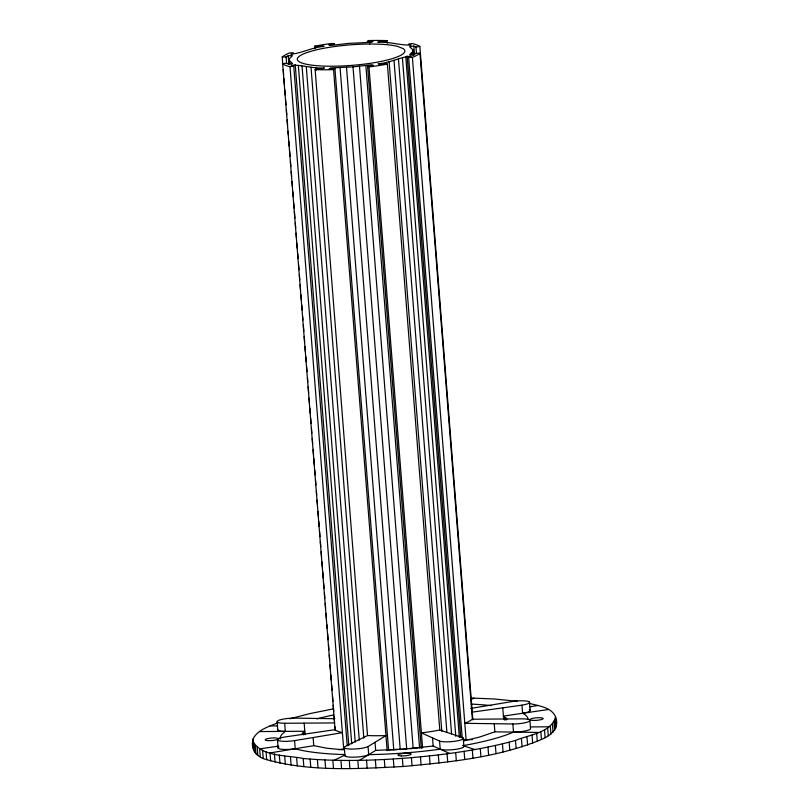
<?xml version="1.0" encoding="UTF-8"?>
<svg xmlns="http://www.w3.org/2000/svg" width="809" height="809" viewBox="0 0 809 809"><rect width="100%" height="100%" fill="white"/><g stroke="black" fill="none" stroke-linecap="round" stroke-linejoin="round"><path stroke-width="1.21" d="M289.359 63.962L289.197 58.926L292.494 55.639L288.206 55.659L286.113 56.943L282.22 56.974L282.816 64.528M413.278 55.073L413.116 50.037L409.576 46.7L413.844 46.073L415.978 47.023L419.861 46.457L472.861 719.909M529.531 703.385C538.521 705.984 551.323 707.056 555.55 716.754C560 728.555 551 735.361 541.454 739.477C497.707 757.618 449.743 762.159 403.003 766.507C357.689 768.772 310.909 771.928 266.687 759.671C256.847 757.285 250.193 749.69 253.035 738.981C257.656 729.647 269.013 726.603 277.892 722.74M253.429 748.861L253.672 747.101M252.792 740.741C260.306 757.062 288.216 755.11 303.203 758.488C339.193 761.714 375.447 760.581 411.427 757.659C446.457 754.524 481.527 749.801 515.495 740.447C528.378 734.875 551.718 732.843 555.55 716.754M472.375 719.211L522.311 718.857A12.408 2.366 -4.5 0 1 529.056 721.456A12.408 2.366 -4.5 0 1 512.855 723.964L464.801 723.317A71.283 13.601 -4.5 0 0 472.375 719.211L419.962 53.252L416.069 53.283L413.965 54.567L409.688 54.597L412.974 51.301M301.818 734.137L304.801 731.255L259.547 731.569M334.855 718.705L294.243 718.119A12.519 2.387 -4.5 0 0 278.003 720.647A12.519 2.387 -4.5 0 0 284.697 723.266L285.334 731.387L282.311 733.985A124.364 23.734 -4.5 0 0 280.177 739.113M368.055 746.555L385.964 735.614A71.283 13.601 -4.5 0 1 367.539 735.553L345.19 746.474A12.408 2.366 -4.5 0 0 351.875 749.073A12.408 2.366 -4.5 0 0 368.055 746.555L368.692 754.676A12.408 2.366 -4.5 0 1 354.059 757.184A12.408 2.366 -4.5 0 1 344.988 755.262M359.439 760.329L375.669 750.418L406.361 748.861L433.179 746.029L449.662 753.442M367.539 735.553L315.126 69.604A71.283 13.601 -4.5 0 0 333.561 69.665L334.956 68.805L388.553 749.741M315.126 69.604L316.875 68.755L322.498 68.826L324.419 67.895C313.164 68.795 302.01 64.69 291.088 65.216L293.738 66.095L347.223 745.767M387.248 43.14L387.046 40.622L385.306 41.471L379.684 41.401L377.763 42.341C389.018 41.431 400.172 45.537 411.093 45.011L408.444 44.131L412.185 43.514A71.283 13.601 -4.5 0 1 419.497 46.234L419.861 46.457M462.232 738.253L408.636 57.318L411.245 56.043C400.121 57.004 389.564 63.102 378.076 63.79L380.018 64.437L385.63 63.506L387.39 64.093L439.803 730.042L462.374 737.505A12.398 2.366 -4.5 0 1 455.76 741.125A12.398 2.366 -4.5 0 1 439.56 741.064L421.418 732.903L422.753 732.732A71.283 13.601 -4.5 0 0 439.803 730.042M334.259 760.248L344.776 755.11M470.878 699.654L474.044 698.106M529.885 720.172L530.522 728.292A12.408 2.366 -4.5 0 1 525.789 730.851A12.408 2.366 -4.5 0 1 513.493 732.084L512.866 732.388A124.364 23.734 -4.5 0 1 468.492 744.654L463.021 745.635A12.398 2.366 -4.5 0 1 456.397 749.245A12.398 2.366 -4.5 0 1 440.207 749.195L432.582 750.196A124.364 23.734 -4.5 0 1 381.039 754.322L368.692 754.676M538.45 732.418L494.865 731.832L479.494 737.08L463.688 740.902M289.905 718.786L309.473 713.69L333.5 708.846M334.724 729.718L285.031 736.969A12.398 2.366 -4.5 0 0 278.347 740.579A12.398 2.366 -4.5 0 0 294.567 740.619L342.399 732.661A71.283 13.601 -4.5 0 1 335.088 729.94L282.675 63.992A71.283 13.601 -4.5 0 0 289.996 66.712L293.738 66.095M470.717 708.441L512.431 701.504A12.398 2.366 -4.5 0 1 528.651 701.545A12.398 2.366 -4.5 0 1 521.967 705.155L471.91 712.183M529.723 706.854L538.056 705.468M270.287 752.896L313.75 745.655L326.796 748.214L343.35 749.842M338.799 749.721L343.683 748.901L289.996 66.712M282.321 63.769L286.204 63.203L288.338 64.154L292.605 63.537L289.066 60.19M421.277 748.507L367.589 66.318L373.414 65.468L371.847 64.76L353.017 66.874L330.659 67.905L329.121 68.846L334.956 68.805M259.8 748.861L278.286 746.171M548.553 709.493L503.4 716.086L507 719.181M409.941 748.77L421.954 747.435M367.589 66.318L370.34 66.783A71.283 13.601 -4.5 0 0 387.39 64.093M387.44 750.054L396.986 749.7M284.697 723.266L334.633 722.922M530.33 726.927L548.805 726.806M408.636 57.318L412.388 57.368A71.283 13.601 -4.5 0 0 419.962 53.252M463.577 739.527L472.213 739.638M270.145 725.845L277.568 725.966M471.556 698.046L494.693 699.016L517.305 701.302M278.963 746.889A12.398 2.366 -4.5 0 0 281.684 749.265A12.398 2.366 -4.5 0 0 295.204 748.75L298.147 749.569A124.364 23.734 -4.5 0 0 344.523 754.575M314.984 48.651L314.782 46.143L316.552 46.72L322.164 45.789L324.106 46.437C312.608 47.124 302.06 53.222 290.927 54.183L293.546 52.909L289.794 52.858A71.283 13.601 -4.5 0 0 282.22 56.974M463.021 745.635L474.792 749.528M521.967 705.155L522.604 713.285L524.829 714.569A124.364 23.734 -4.5 0 1 528.105 719.262M556.188 724.874L555.348 719.707M555.571 718.493L556.208 726.613M555.055 720.263L555.692 728.383M554.003 722.073L554.64 730.193M552.405 723.903L553.043 732.024M550.282 725.754L550.919 733.874M547.632 727.625L548.28 735.745M544.477 729.496L545.114 737.616M540.816 731.356L541.454 739.477M536.66 733.217L537.307 741.337M529.501 702.081L530.138 710.201M532.039 735.068L532.676 743.188M526.952 736.888L527.599 745.008M521.431 738.688L522.078 746.808M515.495 740.447L516.132 748.568M512.855 723.964L513.493 732.084M509.154 742.177L509.791 750.297M505.898 717.846L506.09 720.172M504.28 716.572L504.553 720.05M502.763 707.956L503.683 719.565M502.44 743.845L503.077 751.976M494.228 723.711L494.865 731.832M495.371 745.473L496.008 753.594M487.979 747.041L488.616 755.161M480.283 748.537L480.92 756.658M472.314 749.973L472.962 758.094M415.978 47.023L416.473 53.323M413.844 46.073L414.542 54.881M413.116 50.037L413.51 55.073M412.165 52.595L412.357 55.113M412.388 57.368L466.075 739.557M463.233 738.041L463.881 746.161M464.113 751.328L464.75 759.449M407.119 55.983L460.715 736.918M405.774 56.6L459.36 737.535M402.407 57.924L455.791 736.342M455.689 752.613L456.327 760.733M398.473 59.209L451.564 733.854M394.023 60.463L446.922 732.58M447.074 753.806L447.721 761.926M389.109 61.646L441.805 731.255M439.56 741.064L440.207 749.195M438.316 754.908L438.953 763.029M432.532 737.909L433.179 746.029M429.427 755.93L430.075 764.05M369.005 66.955L422.601 747.9M420.458 756.84L421.095 764.97M365.87 65.559L419.558 747.759M359.489 66.277L413.177 748.467M411.427 757.659L412.064 765.789M353.017 66.874L406.705 749.063L400.212 749.528L346.525 67.339M402.366 758.377L403.003 766.507M340.073 67.673L393.771 749.862M393.316 758.994L393.953 767.114M333.561 69.665L387.147 750.61M384.305 759.499L384.942 767.62M375.022 742.298L375.669 750.418M375.366 759.894L376.003 768.024M316.188 67.612L316.39 70.13M366.528 760.187L367.165 768.307M311.02 67.248L363.817 738.111M306.287 66.753L359.277 740.134M357.821 760.359L358.458 768.489M302.04 66.126L355.232 742.025M298.339 65.387L351.723 743.805M295.204 64.528L348.8 745.463M349.286 760.43L349.923 768.55M344.341 747.759L344.978 755.879M289.602 61.383L289.804 63.901M289.4 61.444L289.602 63.962M288.206 55.659L288.904 64.477M286.113 56.943L286.608 63.233M340.943 760.379L341.58 768.499M283.211 69.564L283.605 74.59M283.898 78.372L284.394 84.662M284.788 89.698L285.193 94.734M285.587 99.77L285.981 104.806M286.376 109.842L286.77 114.878M287.175 119.914L287.569 124.95M288.065 131.24L288.358 135.022M288.853 141.312L289.248 146.348M289.652 151.384L290.047 156.42M290.441 161.456L290.836 166.492M291.23 171.528L291.624 176.564M292.029 181.6L292.423 186.636M292.818 191.672L293.212 196.708M293.707 202.998L294.102 208.034M294.405 211.816L294.901 218.106M295.295 223.142L295.689 228.178M296.084 233.214L296.488 238.25M296.883 243.287L297.277 248.323M297.672 253.359L298.066 258.395M298.561 264.685L298.956 269.721M299.36 274.757L299.755 279.793M300.149 284.829L300.543 289.865M300.938 294.901L301.342 299.937M301.737 304.973L302.131 310.009M302.627 316.299L302.92 320.081M303.324 325.117L303.82 331.407M304.214 336.443L304.609 341.479M305.003 346.515L305.397 351.551M305.802 356.587L306.196 361.623M306.591 366.659L306.985 371.695M307.481 377.985L307.774 381.767M308.178 386.793L308.674 393.093M309.068 398.129L309.463 403.165M309.857 408.201L310.252 413.237M310.656 418.273L311.05 423.309M311.445 428.345L311.839 433.381M312.234 438.407L312.638 443.443M313.134 449.743L313.528 454.779M313.821 458.551L314.317 464.851M314.711 469.887L315.106 474.923M315.51 479.959L315.904 484.995M316.4 491.285L316.693 495.057M317.088 500.093L317.492 505.129M317.988 511.43L318.382 516.466M318.776 521.502L319.171 526.538M319.565 531.574L319.97 536.61M320.364 541.636L320.758 546.672M321.153 551.708L321.547 556.744M321.942 561.78L322.346 566.816M322.74 571.852L323.236 578.152M323.63 583.188L324.025 588.224M324.419 593.25L324.824 598.286M325.218 603.322L325.612 608.358M326.007 613.394L326.401 618.43M326.897 624.73L327.2 628.502M327.594 633.538L328.09 639.838M328.484 644.864L328.879 649.9M329.273 654.936L329.678 659.972M330.072 665.008L330.466 670.044M330.861 675.08L331.255 680.116M331.66 685.152L332.054 690.188M332.55 696.478L332.944 701.514M333.237 705.296L333.733 711.586M334.137 716.622L334.532 721.658M334.926 726.664L335.219 730.416M332.833 760.227L333.47 768.348M324.965 759.954L325.612 768.075M317.391 759.57L318.038 767.701M313.113 737.535L313.75 745.655M310.13 759.085L310.767 767.205M304.164 723.135L305.074 734.734M303.132 732.63L303.314 734.946M303.203 758.488L303.84 766.608M296.64 757.79L297.277 765.911M294.567 740.619L295.204 748.75M290.461 756.991L291.098 765.112M284.687 756.081L285.324 764.202M277.153 721.941L277.79 730.062M279.338 755.09L279.975 763.211M277.497 740.043L278.144 748.173M274.443 753.998L275.08 762.118M270.004 752.815L270.641 760.935M266.05 751.551L266.687 759.671M262.591 750.206L263.228 758.326M259.638 748.78L260.276 756.911M257.211 747.294L257.849 755.414M255.3 745.736L255.937 753.857M253.925 744.128L254.562 752.249M253.035 738.981L253.581 745.949M253.086 742.46L253.723 750.58M285.334 731.387A12.519 2.387 -4.5 0 1 277.8 729.435M314.792 46.143A71.283 13.601 -4.5 0 1 331.842 43.443L334.592 43.908L328.767 44.758L330.335 45.466L349.164 43.352L371.523 42.321L373.06 41.38L367.225 41.421L368.621 40.561A71.283 13.601 -4.5 0 1 387.046 40.622M529.288 709.665A12.398 2.366 -4.5 0 1 522.604 713.285M316.825 718.908A124.364 23.734 -4.5 0 1 333.733 714.934M471.202 704.083A124.364 23.734 -4.5 0 1 491.033 705.62M369.885 44.02L366.325 44.06A53.94 10.295 -4.5 0 0 312.699 50.795A53.94 10.295 -4.5 0 0 299.805 62.111L301.059 62.697A53.94 10.295 -4.5 0 0 367.306 63.729A53.94 10.295 -4.5 0 0 403.378 48.732L397.876 46.477A53.94 10.295 -4.5 0 0 369.885 44.02M267.577 740.589A6.644 1.264 -4.5 0 0 278.336 739.011A6.644 1.264 -4.5 0 0 269.549 738.263A6.644 1.264 -4.5 0 0 267.577 740.589M401.284 755.919A6.644 1.264 -4.5 0 0 411.194 754.059A6.644 1.264 -4.5 0 0 401.254 753.715A6.644 1.264 -4.5 0 0 401.284 755.919M533.303 720.425A6.644 1.264 -4.5 0 0 543.213 718.564A6.644 1.264 -4.5 0 0 533.273 718.22A6.644 1.264 -4.5 0 0 533.303 720.425"/></g></svg>
